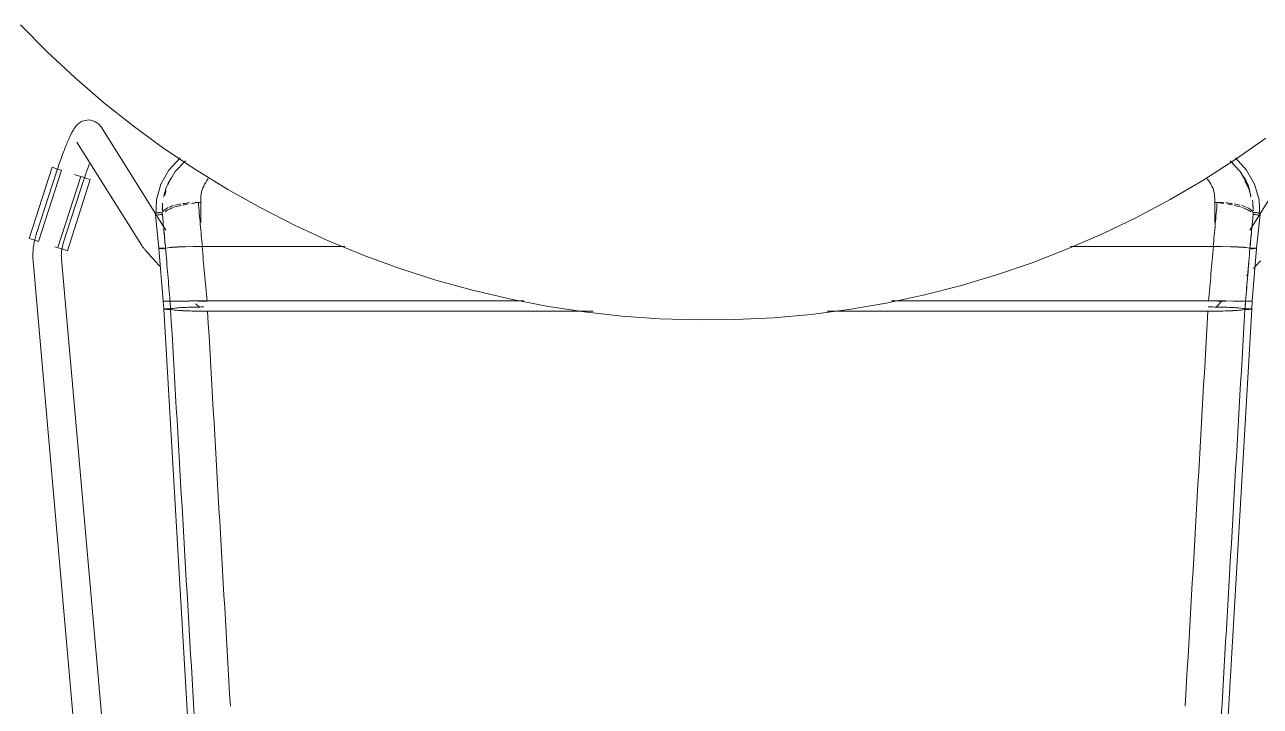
# Model space of a CAD drawing. Header units: millimetres. Extents: x 155927 to 295199, y -4084 to 97293.
# Drawn here: x 205805 to 206326, y 11743 to 12030 of the extents above; entities that cross this region are included whole.
import ezdxf

# ---------------------------------------------------------------- set-up
doc = ezdxf.new("R2010")
doc.units = ezdxf.units.MM
doc.header["$MEASUREMENT"] = 0
doc.layers.add('I-FURN', color=8, linetype='CONTINUOUS', lineweight=9)

msp = doc.modelspace()

# ---------------------------------------------------------------- linework, layer by layer
at = {"layer": 'I-FURN'}
for p, q in [((205802.9, 12030.47), (205814.15, 12019.1)), ((205814.15, 12019.1), (205825.85, 12008.18)), ((205825.85, 12008.18), (205837.97, 11997.75)), ((205837.97, 11997.75), (205850.5, 11987.8)), ((205825.51, 11986.49), (205825.27, 11986.1)), ((205825.77, 11986.88), (205825.51, 11986.49)), ((205826.04, 11987.27), (205825.77, 11986.88)), ((205826.36, 11987.67), (205826.04, 11987.27)), ((205826.72, 11988.1), (205826.36, 11987.67)), ((205827.19, 11988.57), (205826.72, 11988.1)), ((205827.82, 11989.09), (205827.19, 11988.57)), ((205828.73, 11989.65), (205827.82, 11989.09)), ((205830.11, 11990.17), (205828.73, 11989.65)), ((205832.09, 11990.35), (205830.11, 11990.17)), ((205834.31, 11989.76), (205832.09, 11990.35)), ((205836.05, 11988.54), (205834.31, 11989.76)), ((205836.05, 11988.54), (205836.94, 11987.41)), ((205859.97, 11950.65), (205836.94, 11987.41)), ((205850.5, 11987.8), (205863.42, 11978.36)), ((206348.73, 11987.41), (206325.69, 11950.65)), ((205822.94, 11981.42), (205822.69, 11980.86)), ((205823.18, 11981.97), (205822.94, 11981.42)), ((205823.42, 11982.5), (205823.18, 11981.97)), ((205823.65, 11983.01), (205823.42, 11982.5)), ((205823.88, 11983.5), (205823.65, 11983.01)), ((205824.11, 11983.97), (205823.88, 11983.5)), ((205824.34, 11984.43), (205824.11, 11983.97)), ((205824.57, 11984.87), (205824.34, 11984.43)), ((205824.8, 11985.29), (205824.57, 11984.87)), ((205825.03, 11985.7), (205824.8, 11985.29)), ((205825.27, 11986.1), (205825.03, 11985.7)), ((205826.77, 11981.04), (205854.07, 11937.46)), ((206315.11, 11973.49), (206328.23, 11982.64)), ((205820.69, 11975.82), (205820.43, 11975.13)), ((205820.94, 11976.49), (205820.69, 11975.82)), ((205821.2, 11977.16), (205820.94, 11976.49)), ((205821.45, 11977.81), (205821.2, 11977.16)), ((205821.7, 11978.45), (205821.45, 11977.81)), ((205821.95, 11979.08), (205821.7, 11978.45)), ((205822.2, 11979.69), (205821.95, 11979.08)), ((205822.45, 11980.28), (205822.2, 11979.69)), ((205822.69, 11980.86), (205822.45, 11980.28)), ((205863.42, 11978.36), (205876.71, 11969.45)), ((205818.92, 11970.82), (205818.67, 11970.08)), ((205819.17, 11971.55), (205818.92, 11970.82)), ((205819.42, 11972.28), (205819.17, 11971.55)), ((205819.67, 11973.01), (205819.42, 11972.28)), ((205819.93, 11973.72), (205819.67, 11973.01)), ((205820.18, 11974.43), (205819.93, 11973.72)), ((205820.43, 11975.13), (205820.18, 11974.43)), ((205831.67, 11970.9), (205831.43, 11970.25)), ((205831.9, 11971.53), (205831.67, 11970.9)), ((205832.13, 11972.16), (205831.9, 11971.53)), ((205865.57, 11969.23), (205870.32, 11974.38)), ((205868.26, 11968.65), (205872.52, 11973.12)), ((206301.64, 11964.87), (206315.11, 11973.49)), ((206317.41, 11968.65), (206313.15, 11973.11)), ((206320.09, 11969.23), (206315.35, 11974.38)), ((205806.57, 11940.44), (205816.26, 11970.45)), ((205818.28, 11968.89), (205809.57, 11942.08)), ((205810.61, 11939.13), (205820.3, 11969.14)), ((205816.26, 11970.45), (205818.21, 11969.81)), ((205818.21, 11969.81), (205820.18, 11969.18)), ((205818.43, 11969.35), (205818.28, 11968.89)), ((205818.67, 11970.08), (205818.43, 11969.35)), ((205828.37, 11966.53), (205818.68, 11936.53)), ((205828.27, 11966.57), (205825.79, 11967.37)), ((205828.49, 11966.5), (205830.46, 11965.86)), ((205829.8, 11965.51), (205829.69, 11965.18)), ((205830.03, 11966.2), (205829.8, 11965.51)), ((205830.26, 11966.89), (205830.03, 11966.2)), ((205830.49, 11967.58), (205830.26, 11966.89)), ((205830.46, 11965.86), (205832.41, 11965.23)), ((205830.72, 11968.26), (205830.49, 11967.58)), ((205830.96, 11968.93), (205830.72, 11968.26)), ((205831.19, 11969.59), (205830.96, 11968.93)), ((205831.43, 11970.25), (205831.19, 11969.59)), ((205862.18, 11963.22), (205865.57, 11969.23)), ((205864.89, 11962.82), (205868.26, 11968.65)), ((205876.71, 11969.45), (205890.34, 11961.08)), ((206320.77, 11962.82), (206317.41, 11968.65)), ((206323.48, 11963.22), (206320.09, 11969.23)), ((205820.98, 11938.37), (205829.69, 11965.18)), ((205822.72, 11935.22), (205832.41, 11965.23)), ((205860.31, 11956.7), (205862.18, 11963.22)), ((205890.34, 11961.08), (205904.3, 11953.26)), ((206287.82, 11956.79), (206301.64, 11964.87)), ((206325.35, 11956.7), (206323.48, 11963.22)), ((205860.02, 11949.79), (205860.31, 11956.7)), ((205877.97, 11955.57), (205879.02, 11955.57)), ((205878.97, 11956.82), (205878.97, 11947.06)), ((206273.7, 11949.27), (206287.82, 11956.79)), ((206306.64, 11955.57), (206307.69, 11955.57)), ((206306.7, 11947.06), (206306.7, 11956.82)), ((206325.64, 11949.79), (206325.35, 11956.7)), ((205859.9, 11950.68), (205861.32, 11936.19)), ((205904.3, 11953.26), (205918.56, 11946)), ((206325.48, 11950.31), (206321.42, 11943.83)), ((206325.76, 11950.68), (206324.34, 11936.19)), ((205864.24, 11943.83), (205860.58, 11949.68)), ((205918.56, 11946), (205933.1, 11939.32)), ((206259.29, 11942.32), (206273.7, 11949.27)), ((205808.52, 11939.81), (205806.57, 11940.44)), ((205810.49, 11939.17), (205808.52, 11939.81)), ((205808.95, 11939.88), (205808.71, 11938.76)), ((205809.24, 11940.98), (205808.95, 11939.88)), ((205809.57, 11942.08), (205809.24, 11940.98)), ((205933.1, 11939.32), (205947.89, 11933.23)), ((206244.61, 11935.96), (206259.29, 11942.32)), ((205808.19, 11934.23), (205808.17, 11933.09)), ((205808.25, 11935.37), (205808.19, 11934.23)), ((205808.36, 11936.51), (205808.25, 11935.37)), ((205808.51, 11937.64), (205808.36, 11936.51)), ((205808.71, 11938.76), (205808.51, 11937.64)), ((205818.58, 11936.56), (205817.42, 11936.94)), ((205820.77, 11935.85), (205818.8, 11936.49)), ((205820.18, 11933.79), (205820.21, 11934.45)), ((205820.21, 11934.45), (205820.28, 11935.11)), ((205820.28, 11935.11), (205820.36, 11935.77)), ((205820.36, 11935.77), (205820.48, 11936.42)), ((205820.48, 11936.42), (205820.62, 11937.07)), ((205820.62, 11937.07), (205820.78, 11937.71)), ((205822.72, 11935.22), (205820.77, 11935.85)), ((205820.78, 11937.71), (205820.97, 11938.34)), ((205820.97, 11938.34), (205820.98, 11938.37)), ((205854.07, 11937.46), (205854.29, 11937.13)), ((205854.29, 11937.13), (205854.47, 11936.88)), ((205854.47, 11936.88), (205854.65, 11936.65)), ((205854.65, 11936.65), (205854.82, 11936.43)), ((205854.82, 11936.43), (205855, 11936.2)), ((205855, 11936.2), (205855.19, 11935.97)), ((205855.19, 11935.97), (205855.39, 11935.73)), ((205855.39, 11935.73), (205855.61, 11935.48)), ((205855.61, 11935.48), (205855.84, 11935.21)), ((205855.84, 11935.21), (205856.08, 11934.93)), ((205856.08, 11934.93), (205856.34, 11934.64)), ((205856.34, 11934.64), (205856.61, 11934.33)), ((205856.61, 11934.33), (205856.9, 11934.01)), ((205861.39, 11936.22), (205861.32, 11936.19)), ((205861.32, 11936.19), (205861.39, 11936.17)), ((205861.33, 11936.19), (205861.4, 11936.22)), ((205861.33, 11936.19), (205863.15, 11913.99)), ((205861.39, 11936.17), (205861.33, 11936.19)), ((205861.58, 11936.24), (205861.39, 11936.22)), ((205861.39, 11936.17), (205861.58, 11936.14)), ((205861.58, 11936.14), (205861.39, 11936.17)), ((205861.88, 11936.26), (205861.58, 11936.24)), ((205861.58, 11936.14), (205861.87, 11936.12)), ((205861.87, 11936.12), (205861.58, 11936.14)), ((205861.59, 11936.24), (205861.88, 11936.26)), ((205861.87, 11936.12), (205862.25, 11936.1)), ((205862.25, 11936.1), (205861.87, 11936.12)), ((205862.26, 11936.28), (205861.88, 11936.26)), ((205861.88, 11936.26), (205862.27, 11936.28)), ((205862.25, 11936.1), (205862.7, 11936.09)), ((205862.7, 11936.09), (205862.25, 11936.1)), ((205862.71, 11936.29), (205862.26, 11936.28)), ((205862.27, 11936.28), (205862.72, 11936.29)), ((205862.7, 11936.09), (205863.19, 11936.09)), ((205863.19, 11936.09), (205862.7, 11936.09)), ((205863.21, 11936.29), (205862.71, 11936.29)), ((205862.72, 11936.29), (205863.21, 11936.29)), ((205863.7, 11936.29), (205863.21, 11936.29)), ((205863.21, 11936.29), (205863.71, 11936.29)), ((205863.69, 11936.09), (205864.16, 11936.1)), ((205864.16, 11936.1), (205863.69, 11936.09)), ((205864.17, 11936.28), (205863.7, 11936.29)), ((205863.71, 11936.29), (205864.18, 11936.28)), ((205865.06, 11936.48), (205864.17, 11936.28)), ((205864.18, 11936.28), (205865.06, 11936.48)), ((205866.8, 11936.66), (205865.06, 11936.48)), ((205865.06, 11936.48), (205866.78, 11936.65)), ((205869.28, 11936.81), (205866.8, 11936.66)), ((205866.8, 11936.66), (205869.24, 11936.8)), ((205869.28, 11936.81), (205872.31, 11936.92)), ((205872.38, 11936.92), (205869.28, 11936.81)), ((205875.81, 11936.99), (205872.38, 11936.92)), ((205872.38, 11936.92), (205875.82, 11936.99)), ((205875.82, 11936.99), (205879.55, 11937.02)), ((205879.67, 11937.02), (205875.91, 11937)), ((205939.79, 11937.02), (205879.67, 11937.02)), ((205879.67, 11937.02), (205939.79, 11937.02)), ((206229.69, 11930.18), (206244.61, 11935.96)), ((206305.99, 11937.02), (206245.87, 11937.02)), ((206245.87, 11937.02), (206305.99, 11937.02)), ((206309.75, 11937), (206305.99, 11937.02)), ((206306.11, 11937.02), (206309.75, 11936.99)), ((206309.85, 11936.99), (206313.29, 11936.92)), ((206313.28, 11936.92), (206309.85, 11936.99)), ((206316.38, 11936.81), (206313.28, 11936.92)), ((206313.35, 11936.92), (206316.39, 11936.81)), ((206318.86, 11936.66), (206316.38, 11936.81)), ((206316.43, 11936.8), (206318.86, 11936.66)), ((206320.6, 11936.48), (206318.86, 11936.66)), ((206318.88, 11936.65), (206320.6, 11936.48)), ((206320.6, 11936.48), (206321.49, 11936.28)), ((206321.49, 11936.28), (206320.6, 11936.48)), ((206321.96, 11936.29), (206321.49, 11936.28)), ((206321.49, 11936.28), (206321.96, 11936.29)), ((206321.5, 11936.1), (206321.97, 11936.09)), ((206321.97, 11936.09), (206321.5, 11936.1)), ((206322.46, 11936.29), (206321.96, 11936.29)), ((206321.96, 11936.29), (206322.45, 11936.29)), ((206321.97, 11936.09), (206322.47, 11936.09)), ((206322.47, 11936.09), (206321.97, 11936.09)), ((206322.45, 11936.29), (206322.94, 11936.29)), ((206322.95, 11936.29), (206322.46, 11936.29)), ((206322.47, 11936.09), (206322.96, 11936.09)), ((206322.96, 11936.09), (206322.47, 11936.09)), ((206324.34, 11936.19), (206322.51, 11913.99)), ((206322.94, 11936.29), (206323.4, 11936.28)), ((206323.4, 11936.28), (206322.95, 11936.29)), ((206322.96, 11936.09), (206323.41, 11936.1)), ((206323.41, 11936.1), (206322.96, 11936.09)), ((206323.79, 11936.26), (206323.4, 11936.28)), ((206323.4, 11936.28), (206323.78, 11936.26)), ((206323.78, 11936.26), (206324.08, 11936.24)), ((206324.08, 11936.24), (206323.79, 11936.26)), ((206324.08, 11936.14), (206323.79, 11936.12)), ((206323.8, 11936.12), (206324.09, 11936.14)), ((206324.27, 11936.22), (206324.08, 11936.24)), ((206324.27, 11936.17), (206324.08, 11936.14)), ((206324.09, 11936.14), (206324.28, 11936.17)), ((206324.27, 11936.22), (206324.34, 11936.19)), ((206324.34, 11936.19), (206324.27, 11936.22)), ((206324.34, 11936.19), (206324.27, 11936.17)), ((206324.28, 11936.17), (206324.34, 11936.19)), ((205808.17, 11933.09), (205808.2, 11931.95)), ((205808.2, 11931.95), (205808.28, 11930.81)), ((205808.28, 11930.81), (205808.28, 11930.76)), ((205808.28, 11930.76), (205847.23, 11487.43)), ((205820.17, 11933.13), (205820.18, 11933.79)), ((205820.19, 11932.47), (205820.17, 11933.13)), ((205820.23, 11931.81), (205820.19, 11932.47)), ((205857.53, 11507.3), (205820.24, 11931.81)), ((205856.9, 11934.01), (205857.2, 11933.67)), ((205857.2, 11933.67), (205857.51, 11933.32)), ((205857.51, 11933.32), (205857.84, 11932.96)), ((205857.84, 11932.96), (205858.19, 11932.58)), ((205858.19, 11932.58), (205858.54, 11932.19)), ((205858.54, 11932.19), (205858.91, 11931.79)), ((205858.91, 11931.79), (205859.29, 11931.37)), ((205859.29, 11931.37), (205859.68, 11930.95)), ((205859.68, 11930.95), (205860.09, 11930.51)), ((205860.09, 11930.51), (205860.5, 11930.07)), ((205860.5, 11930.07), (205860.92, 11929.61)), ((205860.92, 11929.61), (205861.35, 11929.15)), ((205861.35, 11929.15), (205861.79, 11928.68)), ((205947.89, 11933.23), (205962.91, 11927.73)), ((206214.55, 11925.01), (206229.69, 11930.18)), ((206324.31, 11929.15), (206323.87, 11928.68)), ((206324.74, 11929.61), (206324.31, 11929.15)), ((206325.17, 11930.07), (206324.74, 11929.61)), ((206325.58, 11930.51), (206325.17, 11930.07)), ((206325.98, 11930.95), (206325.58, 11930.51)), ((205962.91, 11927.73), (205978.15, 11922.84)), ((206199.22, 11920.45), (206214.55, 11925.01)), ((206320.61, 11925.23), (206320.12, 11924.73)), ((206323.42, 11928.2), (206322.97, 11927.72)), ((206323.87, 11928.68), (206323.42, 11928.2)), ((205978.15, 11922.84), (205993.56, 11918.56)), ((205993.56, 11918.56), (206009.14, 11914.9)), ((206183.71, 11916.5), (206199.22, 11920.45)), ((205863.22, 11913.99), (205863.15, 11913.99)), ((205863.15, 11913.99), (205863.22, 11913.99)), ((205863.42, 11910.63), (205863.16, 11913.99)), ((205863.22, 11913.99), (205863.16, 11913.99)), ((205863.16, 11913.99), (205863.22, 11913.99)), ((205863.7, 11914), (205863.4, 11913.99)), ((205863.41, 11913.99), (205863.7, 11914)), ((205863.7, 11914), (205864.08, 11914)), ((205864.08, 11914), (205863.7, 11914)), ((205863.7, 11913.98), (205864.09, 11913.98)), ((205864.09, 11913.98), (205863.71, 11913.98)), ((205864.08, 11914), (205864.53, 11914)), ((205864.53, 11914), (205864.08, 11914)), ((205864.54, 11913.98), (205864.09, 11913.98)), ((205864.09, 11913.98), (205864.54, 11913.98)), ((205864.53, 11914), (205865.02, 11914)), ((205865.02, 11914), (205864.53, 11914)), ((205865.03, 11913.98), (205864.54, 11913.98)), ((205864.54, 11913.98), (205865.03, 11913.98)), ((205865.02, 11914), (205865.52, 11914)), ((205865.52, 11914), (205865.02, 11914)), ((205865.53, 11913.98), (205865.03, 11913.98)), ((205865.03, 11913.98), (205865.53, 11913.98)), ((205865.52, 11914), (205865.99, 11914)), ((205865.99, 11914), (205865.52, 11914)), ((205866, 11913.98), (205865.53, 11913.98)), ((205865.53, 11913.98), (205866, 11913.98)), ((205865.99, 11914), (205866.88, 11914.01)), ((205866.88, 11914.01), (205865.99, 11914)), ((205866.88, 11914.01), (205868.62, 11914.03)), ((205868.62, 11914.03), (205866.88, 11914.01)), ((205866.89, 11913.97), (205868.64, 11913.95)), ((205868.65, 11913.95), (205866.9, 11913.97)), ((205871.13, 11914.04), (205868.62, 11914.03)), ((205868.63, 11914.03), (205871.13, 11914.04)), ((205868.64, 11913.95), (205871.14, 11913.94)), ((205871.15, 11913.94), (205868.65, 11913.95)), ((205871.13, 11914.04), (205874.26, 11914.05)), ((205874.26, 11914.05), (205871.13, 11914.04)), ((205871.14, 11913.94), (205874.27, 11913.93)), ((205874.27, 11913.93), (205871.15, 11913.94)), ((205874.26, 11914.05), (205877.83, 11914.05)), ((205877.83, 11914.05), (205874.26, 11914.05)), ((205877.82, 11913.93), (205881.6, 11913.93)), ((205877.83, 11914.05), (205881.62, 11914.05)), ((205881.62, 11914.05), (205877.83, 11914.05)), ((205881.6, 11913.93), (205877.83, 11913.93)), ((205881.62, 11914.05), (206015.25, 11914.05)), ((206015.25, 11914.05), (205881.62, 11914.05)), ((206009.14, 11914.9), (206024.85, 11911.86)), ((206168.06, 11913.18), (206183.71, 11916.5)), ((206170.31, 11914.05), (206304.05, 11914.05)), ((206304.05, 11914.05), (206170.31, 11914.05)), ((206304.05, 11914.05), (206307.83, 11914.05)), ((206307.84, 11914.05), (206304.05, 11914.05)), ((206307.27, 11911.38), (206309.84, 11914.05)), ((206307.84, 11914.05), (206311.4, 11914.05)), ((206311.4, 11914.05), (206307.84, 11914.05)), ((206311.39, 11913.93), (206307.84, 11913.93)), ((206307.84, 11913.93), (206311.4, 11913.93)), ((206311.4, 11914.05), (206314.53, 11914.04)), ((206314.54, 11914.04), (206311.4, 11914.05)), ((206317.02, 11913.95), (206314.52, 11913.94)), ((206314.52, 11913.94), (206317.02, 11913.95)), ((206314.54, 11914.04), (206317.03, 11914.03)), ((206317.04, 11914.03), (206314.54, 11914.04)), ((206318.77, 11913.97), (206317.02, 11913.95)), ((206317.02, 11913.95), (206318.77, 11913.97)), ((206317.04, 11914.03), (206318.78, 11914.01)), ((206318.79, 11914.01), (206317.04, 11914.03)), ((206318.78, 11914.01), (206319.67, 11914)), ((206319.67, 11914), (206318.79, 11914.01)), ((206319.67, 11914), (206320.14, 11914)), ((206320.14, 11914), (206319.67, 11914)), ((206320.14, 11913.98), (206319.67, 11913.98)), ((206319.67, 11913.98), (206320.14, 11913.98)), ((206320.14, 11914), (206320.64, 11914)), ((206320.64, 11914), (206320.14, 11914)), ((206320.63, 11913.98), (206320.14, 11913.98)), ((206320.14, 11913.98), (206320.63, 11913.98)), ((206321.12, 11913.98), (206320.63, 11913.98)), ((206320.63, 11913.98), (206321.13, 11913.98)), ((206320.64, 11914), (206321.13, 11914)), ((206321.13, 11914), (206320.64, 11914)), ((206321.57, 11913.98), (206321.12, 11913.98)), ((206321.13, 11914), (206321.58, 11914)), ((206321.58, 11914), (206321.13, 11914)), ((206321.13, 11913.98), (206321.58, 11913.98)), ((206321.96, 11913.98), (206321.57, 11913.98)), ((206321.58, 11914), (206321.96, 11914)), ((206321.97, 11914), (206321.58, 11914)), ((206321.58, 11913.98), (206321.96, 11913.98)), ((206321.96, 11914), (206322.25, 11913.99)), ((206322.25, 11913.99), (206321.96, 11913.98)), ((206321.96, 11913.98), (206322.26, 11913.99)), ((206322.26, 11913.99), (206321.97, 11914)), ((206322.24, 11910.63), (206322.51, 11913.99)), ((206322.25, 11913.99), (206322.44, 11913.99)), ((206322.44, 11913.99), (206322.25, 11913.99)), ((206322.26, 11913.99), (206322.45, 11913.99)), ((206322.45, 11913.99), (206322.26, 11913.99)), ((206322.44, 11913.99), (206322.51, 11913.99)), ((206322.51, 11913.99), (206322.44, 11913.99)), ((206322.45, 11913.99), (206322.51, 11913.99)), ((206322.51, 11913.99), (206322.45, 11913.99)), ((205863.49, 11910.66), (205863.43, 11910.63)), ((205863.43, 11910.63), (205882.71, 11578.72)), ((205863.43, 11910.63), (205863.49, 11910.6)), ((205863.68, 11910.69), (205863.49, 11910.66)), ((205863.49, 11910.6), (205863.68, 11910.58)), ((205863.98, 11910.71), (205863.68, 11910.69)), ((205863.68, 11910.58), (205863.97, 11910.55)), ((205863.97, 11910.55), (205864.35, 11910.54)), ((205864.36, 11910.73), (205863.98, 11910.71)), ((205864.35, 11910.54), (205864.81, 11910.53)), ((205864.81, 11910.74), (205864.36, 11910.73)), ((205865.3, 11910.74), (205864.81, 11910.74)), ((205864.81, 11910.53), (205865.3, 11910.52)), ((205865.8, 11910.74), (205865.3, 11910.74)), ((205865.3, 11910.52), (205865.79, 11910.52)), ((205865.79, 11910.52), (205866.26, 11910.53)), ((205866.27, 11910.73), (205865.8, 11910.74)), ((205866.26, 11910.53), (205867.15, 11910.32)), ((205867.17, 11910.94), (205866.27, 11910.73)), ((205867.15, 11910.32), (205868.9, 11910.13)), ((205868.92, 11911.13), (205867.17, 11910.94)), ((205868.9, 11910.13), (205871.4, 11909.97)), ((205871.42, 11911.3), (205868.92, 11911.13)), ((205871.4, 11909.97), (205874.53, 11909.84)), ((205874.54, 11911.42), (205871.42, 11911.3)), ((205874.53, 11909.84), (205878.1, 11909.76)), ((205878.09, 11911.5), (205874.54, 11911.42)), ((205876.92, 11912.91), (205878.39, 11911.38)), ((205880.34, 11911.52), (205878.09, 11911.5)), ((205878.1, 11909.76), (205881.88, 11909.74)), ((205881.88, 11909.74), (206044.48, 11909.74)), ((206044.48, 11909.74), (205881.88, 11909.74)), ((206024.85, 11911.86), (206040.66, 11909.46)), ((206040.66, 11909.46), (206056.56, 11907.69)), ((206120.49, 11907), (206136.43, 11908.42)), ((206136.43, 11908.42), (206152.29, 11910.49)), ((206143.21, 11909.74), (206303.78, 11909.74)), ((206303.78, 11909.74), (206143.21, 11909.74)), ((206152.29, 11910.49), (206168.06, 11913.18)), ((206322.24, 11910.63), (206302.95, 11578.72)), ((206303.78, 11909.74), (206307.57, 11909.76)), ((206307.58, 11911.5), (206303.89, 11911.53)), ((206307.57, 11909.76), (206311.13, 11909.84)), ((206311.13, 11911.42), (206307.58, 11911.5)), ((206314.25, 11911.3), (206311.13, 11911.42)), ((206311.13, 11909.84), (206314.26, 11909.97)), ((206316.74, 11911.13), (206314.25, 11911.3)), ((206314.26, 11909.97), (206316.76, 11910.13)), ((206318.49, 11910.94), (206316.74, 11911.13)), ((206316.76, 11910.13), (206318.51, 11910.32)), ((206319.39, 11910.73), (206318.49, 11910.94)), ((206318.51, 11910.32), (206319.4, 11910.53)), ((206319.86, 11910.74), (206319.39, 11910.73)), ((206319.4, 11910.53), (206319.87, 11910.52)), ((206320.36, 11910.74), (206319.86, 11910.74)), ((206319.87, 11910.52), (206320.37, 11910.52)), ((206320.85, 11910.74), (206320.36, 11910.74)), ((206320.37, 11910.52), (206320.86, 11910.53)), ((206321.3, 11910.73), (206320.85, 11910.74)), ((206320.86, 11910.53), (206321.31, 11910.54)), ((206321.68, 11910.71), (206321.3, 11910.73)), ((206321.31, 11910.54), (206321.69, 11910.55)), ((206321.98, 11910.69), (206321.68, 11910.71)), ((206321.69, 11910.55), (206321.98, 11910.58)), ((206322.17, 11910.66), (206321.98, 11910.69)), ((206321.98, 11910.58), (206322.17, 11910.6)), ((206322.24, 11910.63), (206322.17, 11910.66)), ((206322.17, 11910.6), (206322.24, 11910.63)), ((206056.56, 11907.69), (206072.52, 11906.56)), ((206072.52, 11906.56), (206088.51, 11906.06)), ((206088.51, 11906.06), (206104.51, 11906.21)), ((206104.51, 11906.21), (206120.49, 11907))]:
    msp.add_line(p, q, dxfattribs=at)
for points in [[(206313.1, 11973.09), (206313.56, 11972.7), (206314.02, 11972.31), (206314.47, 11971.92)], [(205864.41, 11960.64), (205864.14, 11959.93), (205863.96, 11959.2), (205863.83, 11958.47)], [(205862.77, 11952.77), (205862.78, 11953.6), (205862.83, 11954.42), (205862.91, 11955.24)], [(205868.39, 11954.47), (205869.13, 11954.66), (205869.93, 11954.82), (205870.77, 11954.97)], [(205871.62, 11955.11), (205872.47, 11955.23), (205873.34, 11955.34), (205874.25, 11955.41)], [(205876.68, 11955.35), (205876.16, 11955.29), (205875.65, 11955.23), (205875.15, 11955.15)], [(205876.66, 11955.55), (205877.09, 11955.56), (205877.53, 11955.57), (205877.97, 11955.57)], [(205877.97, 11955.57), (205878.23, 11952.55), (205878.78, 11946.4), (205879.37, 11940.16), (205879.67, 11937.02)], [(205879.02, 11955.57), (205878.98, 11956.08), (205878.96, 11956.59), (205878.96, 11957.1)], [(206307.69, 11955.57), (206307.43, 11952.55), (206306.89, 11946.4), (206306.3, 11940.16), (206305.99, 11937.02)], [(206306.69, 11957.09), (206306.7, 11956.59), (206306.69, 11956.08), (206306.64, 11955.57)], [(206307.69, 11955.57), (206308.64, 11955.57), (206309.56, 11955.53), (206310.47, 11955.47)], [(206310.53, 11955.16), (206310.06, 11955.22), (206309.58, 11955.28), (206309.1, 11955.32)], [(206311.4, 11955.41), (206312.31, 11955.33), (206313.19, 11955.23), (206314.04, 11955.11)], [(206314.89, 11954.97), (206315.73, 11954.83), (206316.54, 11954.66), (206317.28, 11954.47)], [(206322.58, 11956.52), (206322.77, 11955.29), (206322.81, 11954.03), (206322.82, 11952.77)], [(205862.74, 11951.24), (205862.88, 11951.63), (205863.45, 11952.38), (205864.59, 11953.08), (205865.29, 11953.41)], [(205862.74, 11951.24), (205862.98, 11948.8), (205863.46, 11943.84), (205863.93, 11938.81), (205864.17, 11936.28)], [(205862.89, 11954.02), (205862.83, 11953.37), (205862.82, 11952.72), (205862.82, 11952.06)], [(205865.32, 11952.55), (205864.68, 11952.24), (205864.29, 11951.92), (205863.96, 11951.6)], [(205867.74, 11953.51), (205866.93, 11953.25), (205866.13, 11952.96), (205865.57, 11952.67)], [(205865.74, 11953.61), (205866.33, 11953.85), (205866.98, 11954.09), (205867.72, 11954.29)], [(205870.78, 11954.36), (205869.86, 11954.14), (205868.92, 11953.91), (205868.07, 11953.67)], [(205873.44, 11954.89), (205872.76, 11954.77), (205872.11, 11954.64), (205871.45, 11954.51)], [(206314.22, 11954.51), (206313.57, 11954.65), (206312.9, 11954.79), (206312.22, 11954.91)], [(206317.47, 11953.66), (206316.67, 11953.91), (206315.79, 11954.14), (206314.87, 11954.35)], [(206320.1, 11952.67), (206319.46, 11952.96), (206318.72, 11953.24), (206317.9, 11953.5)], [(206317.94, 11954.29), (206318.67, 11954.09), (206319.31, 11953.85), (206319.91, 11953.6)], [(206321.91, 11951.59), (206321.51, 11951.92), (206320.98, 11952.24), (206320.34, 11952.55)], [(206322.93, 11951.24), (206322.69, 11948.8), (206322.21, 11943.84), (206321.73, 11938.81), (206321.49, 11936.28)], [(206322.89, 11952.07), (206322.87, 11952.97), (206322.81, 11953.87), (206322.71, 11954.76)], [(206325.58, 11949.93), (206325.54, 11949.98), (206325.41, 11950.07), (206325.12, 11950.21), (206324.73, 11950.32), (206324.28, 11950.42), (206323.78, 11950.48), (206323.29, 11950.51), (206322.97, 11950.51), (206322.82, 11950.51)], [(205863.46, 11943.18), (205863.69, 11940.84), (205863.93, 11938.47), (205864.16, 11936.1)], [(206322.21, 11943.18), (206321.98, 11940.9), (206321.75, 11938.59), (206321.52, 11936.28)], [(205865.07, 11925.15), (205864.77, 11928.8), (205864.47, 11932.45), (205864.16, 11936.1)], [(205865.99, 11914), (205865.69, 11917.72), (205865.08, 11925.15), (205864.48, 11932.58), (205864.18, 11936.28)], [(205880.58, 11925.55), (205880.24, 11929.37), (205879.9, 11933.2), (205879.55, 11937.02)], [(206306.11, 11937.02), (206305.77, 11933.2), (206305.42, 11929.38), (206305.08, 11925.55)], [(206319.67, 11914), (206319.98, 11917.72), (206320.58, 11925.15), (206321.18, 11932.58), (206321.49, 11936.28)], [(205881.62, 11914.05), (205881.27, 11917.89), (205880.93, 11921.72), (205880.58, 11925.55)], [(206305.08, 11925.55), (206304.74, 11921.72), (206304.39, 11917.89), (206304.05, 11914.05)], [(205865.47, 11920.31), (205865.44, 11920.72), (205865.4, 11921.13), (205865.37, 11921.54)], [(205865.99, 11914), (205866.04, 11913.42), (205866.13, 11912.26), (205866.22, 11911.11), (205866.26, 11910.53)], [(205866, 11913.98), (205866.04, 11913.44), (205866.13, 11912.36), (205866.22, 11911.27), (205866.27, 11910.73)], [(206319.67, 11914), (206319.63, 11913.42), (206319.54, 11912.26), (206319.45, 11911.11), (206319.4, 11910.53)], [(206319.67, 11913.98), (206319.62, 11913.44), (206319.53, 11912.36), (206319.44, 11911.27), (206319.4, 11910.73)], [(205885.58, 11578.53), (205882.36, 11633.77), (205875.92, 11744.36), (205869.48, 11855.13), (205866.26, 11910.53)], [(205891.47, 11743.25), (205888.27, 11798.71), (205885.08, 11854.21), (205881.88, 11909.74)], [(206303.78, 11909.74), (206300.59, 11854.21), (206297.39, 11798.68), (206294.2, 11743.25)], [(206300.08, 11578.53), (206303.3, 11633.77), (206309.74, 11744.36), (206316.18, 11855.13), (206319.4, 11910.53)], [(206319.4, 11910.73), (206319.99, 11910.75), (206321.5, 11910.74), (206322.24, 11910.67), (206322.24, 11910.63)]]:
    msp.add_open_spline(points, degree=3, dxfattribs=at)
for points, knots in [([(205863.34, 11957.92), (205863.78, 11960), (205864.76, 11962.96), (205866.32, 11965.63), (205866.85, 11966.43)], [-0.8210019, -0.8210019, -0.8210019, -0.8210019, -0.6666667, -0.5975811, -0.5975811, -0.5975811, -0.5975811]), ([(205879.02, 11955.57), (205878.81, 11957.96), (205879.44, 11961.56), (205881.37, 11964.56), (205882.13, 11965.46)], [0, 0, 0, 0, 0.3333333, 0.5, 0.5, 0.5, 0.5]), ([(206303.53, 11965.46), (206304.3, 11964.56), (206306.23, 11961.56), (206306.86, 11957.96), (206306.64, 11955.57)], [0.5, 0.5, 0.5, 0.5, 0.6666667, 1, 1, 1, 1]), ([(206318.72, 11966.7), (206319.29, 11965.81), (206320.95, 11962.99), (206321.56, 11959.88), (206321.85, 11957.74)], [0.591443, 0.591443, 0.591443, 0.591443, 0.6666667, 0.8236682, 0.8236682, 0.8236682, 0.8236682]), ([(206321.85, 11958.84), (206321.45, 11960.19), (206320.72, 11962.15), (206319.72, 11963.98), (206319.37, 11964.55)], [0.2297626, 0.2297626, 0.2297626, 0.2297626, 0.3333333, 0.3824546, 0.3824546, 0.3824546, 0.3824546]), ([(205859.95, 11950.83), (205859.97, 11950.85), (205860.01, 11950.9), (205860.12, 11950.98), (205860.31, 11951.08), (205860.63, 11951.18), (205861.03, 11951.25), (205861.38, 11951.29), (205861.76, 11951.31), (205862.2, 11951.3), (205862.56, 11951.26), (205862.74, 11951.24)], [0.5555556, 0.5555556, 0.5555556, 0.5555556, 0.5833333, 0.6180556, 0.6527778, 0.7222222, 0.7916667, 0.8263889, 0.8611111, 0.9305556, 1, 1, 1, 1]), ([(205862.84, 11950.51), (205862.62, 11950.52), (205862.13, 11950.51), (205861.38, 11950.42), (205860.71, 11950.27), (205860.28, 11950.1), (205860.13, 11949.98), (205860.09, 11949.93)], [-1, -1, -1, -1, -0.90625, -0.8125, -0.71875, -0.625, -0.5625, -0.5625, -0.5625, -0.5625]), ([(206320.4, 11953.39), (206321.09, 11953.07), (206322.22, 11952.38), (206322.78, 11951.63), (206322.93, 11951.24)], [0.6690305, 0.6690305, 0.6690305, 0.6690305, 0.8333333, 1, 1, 1, 1]), ([(206322.93, 11951.24), (206323.07, 11951.26), (206323.35, 11951.29), (206323.78, 11951.31), (206324.15, 11951.3), (206324.44, 11951.27), (206324.71, 11951.24), (206324.96, 11951.19), (206325.19, 11951.13), (206325.38, 11951.06), (206325.58, 11950.96), (206325.68, 11950.88), (206325.71, 11950.83)], [0, 0, 0, 0, 0.0555556, 0.1111111, 0.1666667, 0.1944444, 0.2222222, 0.2777778, 0.3055556, 0.3333333, 0.3888889, 0.4444444, 0.4444444, 0.4444444, 0.4444444]), ([(206319.67, 11913.98), (206319.97, 11917.67), (206320.41, 11923.01), (206320.86, 11928.34), (206320.99, 11929.99)], [0, 0, 0, 0, 0.5, 0.7233886, 0.7233886, 0.7233886, 0.7233886]), ([(205863.42, 11910.63), (205863.42, 11910.65), (205863.56, 11910.68), (205863.96, 11910.71), (205864.35, 11910.73), (205864.8, 11910.74), (205865.3, 11910.74), (205865.8, 11910.74), (205866.12, 11910.74), (205866.27, 11910.73)], [-0.5, -0.5, -0.5, -0.5, -0.375, -0.3125, -0.25, -0.1875, -0.125, -0.0625, 0, 0, 0, 0]), ([(205866.26, 11910.53), (205866.04, 11910.53), (205865.55, 11910.52), (205864.91, 11910.52), (205864.45, 11910.53), (205864.04, 11910.55), (205863.58, 11910.58), (205863.42, 11910.61), (205863.42, 11910.63)], [-1, -1, -1, -1, -0.90625, -0.8125, -0.765625, -0.71875, -0.625, -0.501507, -0.501507, -0.501507, -0.501507]), ([(205881.88, 11909.74), (205880.6, 11909.74), (205878.06, 11909.76), (205874.45, 11909.83), (205871.28, 11909.96), (205867.93, 11910.18), (205866.54, 11910.39), (205866.26, 11910.53)], [-1, -1, -1, -1, -0.833333, -0.666667, -0.5, -0.333333, 0, 0, 0, 0]), ([(205866.27, 11910.73), (205866.56, 11910.87), (205867.95, 11911.08), (205871.3, 11911.3), (205874.46, 11911.43), (205877.57, 11911.5), (205879.58, 11911.52), (205880.34, 11911.52)], [-1, -1, -1, -1, -0.6666667, -0.5, -0.3333333, -0.1666667, -0.0664381, -0.0664381, -0.0664381, -0.0664381]), ([(206319.4, 11910.53), (206319.13, 11910.39), (206317.74, 11910.18), (206314.38, 11909.96), (206311.21, 11909.83), (206307.61, 11909.76), (206305.06, 11909.74), (206303.78, 11909.74)], [-1, -1, -1, -1, -0.666667, -0.5, -0.333333, -0.166667, 0, 0, 0, 0]), ([(206303.89, 11911.53), (206306.41, 11911.52), (206310.18, 11911.47), (206314.36, 11911.3), (206317.71, 11911.08), (206319.11, 11910.87), (206319.4, 11910.73)], [-0.996036, -0.996036, -0.996036, -0.996036, -0.6666667, -0.5, -0.3333333, 0, 0, 0, 0]), ([(206322.24, 11910.63), (206322.24, 11910.61), (206322.1, 11910.58), (206321.71, 11910.55), (206321.33, 11910.54), (206320.87, 11910.52), (206320.37, 11910.52), (206319.87, 11910.52), (206319.55, 11910.53), (206319.4, 11910.53)], [-0.498493, -0.498493, -0.498493, -0.498493, -0.375, -0.3125, -0.25, -0.1875, -0.125, -0.0625, 0, 0, 0, 0])]:
    msp.add_open_spline(points, degree=3, knots=knots, dxfattribs=at)

doc.saveas('drawing.dxf')
